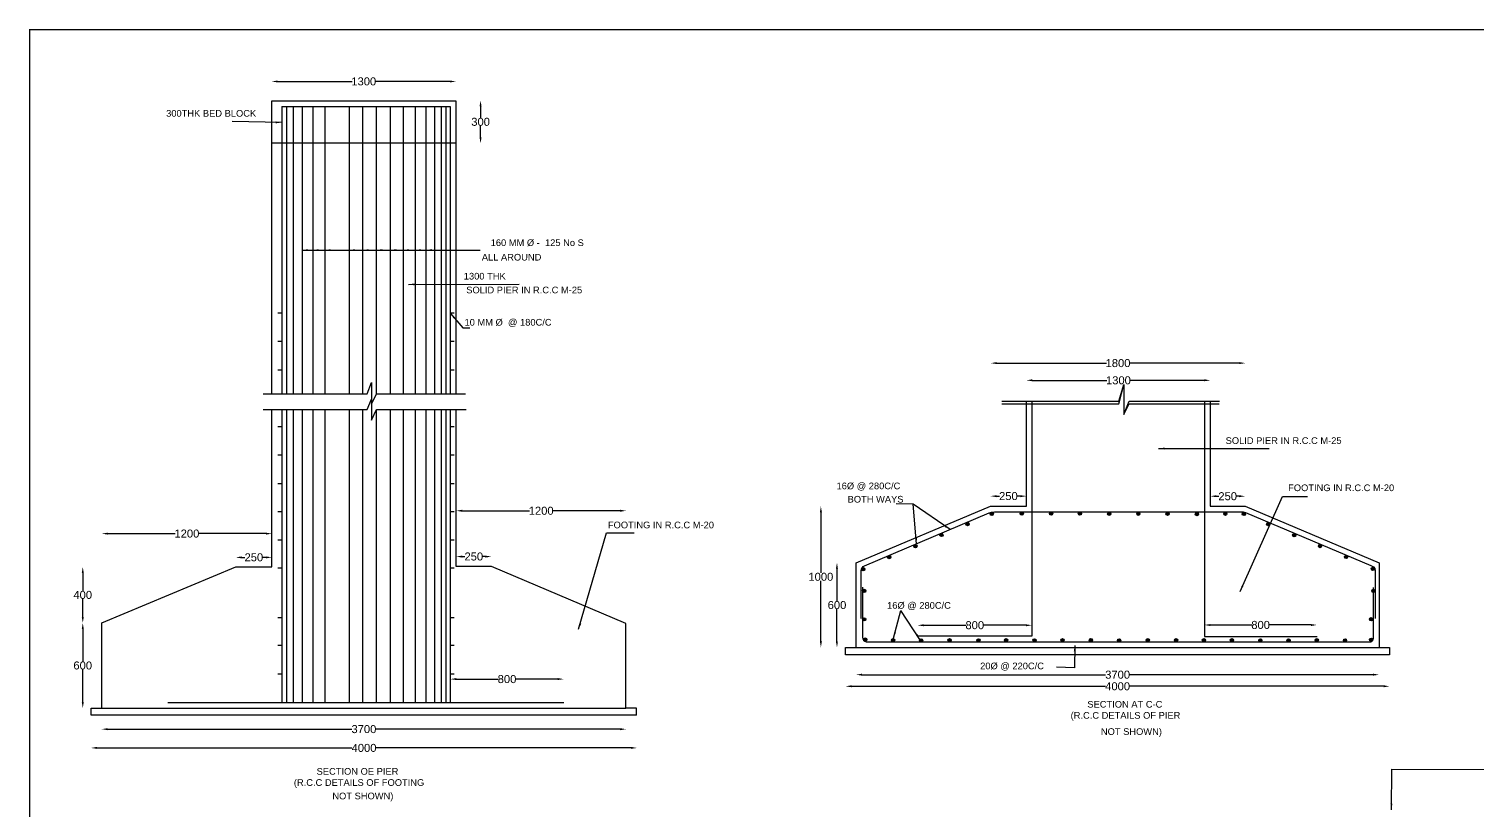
# Model space of a CAD drawing. Header units: inches. Extents: x -24493 to -7702, y 2644 to 14293.
# Drawn here: x -24493 to -13636, y 8438 to 14293 of the extents above; entities that cross this region are included whole.
import ezdxf

# ---------------------------------------------------------------- set-up
doc = ezdxf.new("R2010")
doc.units = ezdxf.units.IN
doc.header["$MEASUREMENT"] = 0
doc.styles.get("Standard").update_dxf_attribs({"font": 'arial.ttf'})
doc.dimstyles.new('ST100', dxfattribs={"dimtxt": 60, "dimasz": 45, "dimexe": 0, "dimexo": 10, "dimgap": 0.09, "dimtad": 0, "dimtih": 1, "dimtoh": 1, "dimdec": 0, "dimzin": 0, "dimdsep": 46, "dimtxsty": 'Standard', "dimcen": 0, "dimse1": 1, "dimse2": 1, "dimadec": 0, "dimazin": 0, "dimtfac": 1, "dimtdec": 0, "dimtofl": 0, "dimtmove": 0, "dimatfit": 3, "dimfxl": 50, "dimtolj": 1, "dimtzin": 0, "dimarcsym": 0})

# ---------------------------------------------------------------- blocks, each defined once
blk = doc.blocks.new('*D5')
at = {"color": 0, "lineweight": -2, "transparency": 16777216}
for p, q in [((-22628, 13900), (-22069, 13900)), ((-21337, 13900), (-21896, 13900))]:
    blk.add_line(p, q, dxfattribs=at)
at = {"color": 0, "transparency": 16777216}
for points in [[(-22628, 13907), (-22628, 13892), (-22673, 13900)], [(-21337, 13907), (-21337, 13892), (-21292, 13900)]]:
    blk.add_solid(points, dxfattribs=at)
at = {"layer": 'Defpoints', "color": 0, "transparency": 16777216}
for p in [(-21292, 13900), (-22673, 13754), (-21292, 13754)]:
    blk.add_point(p, dxfattribs=at)
at = {"color": 0, "transparency": 16777216, "insert": (-21983, 13900), "char_height": 60, "attachment_point": 5}
blk.add_mtext('\\A1;1300', dxfattribs=at)
blk = doc.blocks.new('*D6')
at = {"color": 0, "lineweight": -2, "transparency": 16777216}
for p, q in [((-21107, 13713), (-21107, 13627)), ((-21107, 13481), (-21107, 13566))]:
    blk.add_line(p, q, dxfattribs=at)
at = {"color": 0, "transparency": 16777216}
for points in [[(-21115, 13713), (-21100, 13713), (-21107, 13758)], [(-21115, 13481), (-21100, 13481), (-21107, 13436)]]:
    blk.add_solid(points, dxfattribs=at)
at = {"layer": 'Defpoints', "color": 0, "transparency": 16777216}
for p in [(-21104, 13758), (-21107, 13436), (-21104, 13436)]:
    blk.add_point(p, dxfattribs=at)
at = {"color": 0, "transparency": 16777216, "insert": (-21107, 13597), "char_height": 60, "attachment_point": 5}
blk.add_mtext('\\A1;300', dxfattribs=at)
blk = doc.blocks.new('*D7')
at = {"color": 0, "lineweight": -2, "transparency": 16777216}
for p, q in [((-23902, 10510), (-23396, 10510)), ((-22717, 10510), (-23222, 10510))]:
    blk.add_line(p, q, dxfattribs=at)
at = {"color": 0, "transparency": 16777216}
for points in [[(-23902, 10517), (-23902, 10502), (-23947, 10510)], [(-22717, 10517), (-22717, 10502), (-22672, 10510)]]:
    blk.add_solid(points, dxfattribs=at)
at = {"layer": 'Defpoints', "color": 0, "transparency": 16777216}
for p in [(-23947, 10510), (-22672, 10510), (-22672, 10510)]:
    blk.add_point(p, dxfattribs=at)
at = {"color": 0, "transparency": 16777216, "insert": (-23309, 10510), "char_height": 60, "attachment_point": 5}
blk.add_mtext('\\A1;1200', dxfattribs=at)
blk = doc.blocks.new('*D8')
at = {"color": 0, "lineweight": -2, "transparency": 16777216}
for p, q in [((-24090, 10215), (-24090, 10081)), ((-24090, 9885), (-24090, 10020))]:
    blk.add_line(p, q, dxfattribs=at)
at = {"color": 0, "transparency": 16777216}
for points in [[(-24097, 10215), (-24082, 10215), (-24090, 10260)], [(-24097, 9885), (-24082, 9885), (-24090, 9840)]]:
    blk.add_solid(points, dxfattribs=at)
at = {"layer": 'Defpoints', "color": 0, "transparency": 16777216}
for p in [(-24091, 10260), (-24091, 9840), (-24090, 9840)]:
    blk.add_point(p, dxfattribs=at)
at = {"color": 0, "transparency": 16777216, "insert": (-24090, 10050), "char_height": 60, "attachment_point": 5}
blk.add_mtext('\\A1;400', dxfattribs=at)
blk = doc.blocks.new('*D9')
at = {"color": 0, "lineweight": -2, "transparency": 16777216}
for p, q in [((-24090, 9795), (-24090, 9552)), ((-24090, 9247), (-24090, 9490))]:
    blk.add_line(p, q, dxfattribs=at)
at = {"color": 0, "transparency": 16777216}
for points in [[(-24097, 9795), (-24082, 9795), (-24090, 9840)], [(-24097, 9247), (-24082, 9247), (-24090, 9202)]]:
    blk.add_solid(points, dxfattribs=at)
at = {"layer": 'Defpoints', "color": 0, "transparency": 16777216}
for p in [(-24090, 9840), (-24090, 9202), (-24090, 9202)]:
    blk.add_point(p, dxfattribs=at)
at = {"color": 0, "transparency": 16777216, "insert": (-24090, 9521), "char_height": 60, "attachment_point": 5}
blk.add_mtext('\\A1;600', dxfattribs=at)
blk = doc.blocks.new('*D10')
at = {"color": 0, "lineweight": -2, "transparency": 16777216}
for p, q in [((-21289, 9419), (-20975, 9419)), ((-20529, 9419), (-20843, 9419))]:
    blk.add_line(p, q, dxfattribs=at)
at = {"color": 0, "transparency": 16777216}
for points in [[(-21289, 9427), (-21289, 9412), (-21334, 9419)], [(-20529, 9427), (-20529, 9412), (-20484, 9419)]]:
    blk.add_solid(points, dxfattribs=at)
at = {"layer": 'Defpoints', "color": 0, "transparency": 16777216}
for p in [(-21334, 9419), (-21334, 9244), (-20484, 9244)]:
    blk.add_point(p, dxfattribs=at)
at = {"color": 0, "transparency": 16777216, "insert": (-20909, 9419), "char_height": 60, "attachment_point": 5}
blk.add_mtext('\\A1;800', dxfattribs=at)
blk = doc.blocks.new('*D11')
at = {"color": 0, "lineweight": -2, "transparency": 16777216}
for p, q in [((-21245, 10338), (-21225, 10338)), ((-21071, 10338), (-21091, 10338))]:
    blk.add_line(p, q, dxfattribs=at)
at = {"color": 0, "transparency": 16777216}
for points in [[(-21245, 10345), (-21245, 10330), (-21290, 10338)], [(-21071, 10345), (-21071, 10330), (-21026, 10338)]]:
    blk.add_solid(points, dxfattribs=at)
at = {"layer": 'Defpoints', "color": 0, "transparency": 16777216}
for p in [(-21026, 10338), (-21290, 10263), (-21026, 10263)]:
    blk.add_point(p, dxfattribs=at)
at = {"color": 0, "transparency": 16777216, "insert": (-21158, 10338), "char_height": 60, "attachment_point": 5}
blk.add_mtext('\\A1;250', dxfattribs=at)
blk = doc.blocks.new('*D12')
at = {"color": 0, "lineweight": -2, "transparency": 16777216}
for p, q in [((-21245, 10681), (-20740, 10681)), ((-20061, 10681), (-20566, 10681))]:
    blk.add_line(p, q, dxfattribs=at)
at = {"color": 0, "transparency": 16777216}
for points in [[(-21245, 10689), (-21245, 10674), (-21290, 10681)], [(-20061, 10689), (-20061, 10674), (-20016, 10681)]]:
    blk.add_solid(points, dxfattribs=at)
at = {"layer": 'Defpoints', "color": 0, "transparency": 16777216}
for p in [(-21290, 10683), (-20016, 10683), (-20016, 10681)]:
    blk.add_point(p, dxfattribs=at)
at = {"color": 0, "transparency": 16777216, "insert": (-20653, 10681), "char_height": 60, "attachment_point": 5}
blk.add_mtext('\\A1;1200', dxfattribs=at)
blk = doc.blocks.new('*D13')
at = {"color": 0, "lineweight": -2, "transparency": 16777216}
for p, q in [((-22898, 10332), (-22874, 10332)), ((-22717, 10332), (-22740, 10332))]:
    blk.add_line(p, q, dxfattribs=at)
at = {"color": 0, "transparency": 16777216}
for points in [[(-22898, 10339), (-22898, 10324), (-22943, 10332)], [(-22717, 10339), (-22717, 10324), (-22672, 10332)]]:
    blk.add_solid(points, dxfattribs=at)
at = {"layer": 'Defpoints', "color": 0, "transparency": 16777216}
for p in [(-22672, 10332), (-22943, 10260), (-22672, 10260)]:
    blk.add_point(p, dxfattribs=at)
at = {"color": 0, "transparency": 16777216, "insert": (-22807, 10332), "char_height": 60, "attachment_point": 5}
blk.add_mtext('\\A1;250', dxfattribs=at)
blk = doc.blocks.new('*D14')
at = {"color": 0, "lineweight": -2, "transparency": 16777216}
for p, q in [((-23903, 9044), (-22072, 9044)), ((-20061, 9044), (-21893, 9044))]:
    blk.add_line(p, q, dxfattribs=at)
at = {"color": 0, "transparency": 16777216}
for points in [[(-23903, 9051), (-23903, 9036), (-23948, 9044)], [(-20061, 9051), (-20061, 9036), (-20016, 9044)]]:
    blk.add_solid(points, dxfattribs=at)
at = {"layer": 'Defpoints', "color": 0, "transparency": 16777216}
for p in [(-23948, 9041), (-20016, 9044), (-20016, 9041)]:
    blk.add_point(p, dxfattribs=at)
at = {"color": 0, "transparency": 16777216, "insert": (-21982, 9044), "char_height": 60, "attachment_point": 5}
blk.add_mtext('\\A1;3700', dxfattribs=at)
blk = doc.blocks.new('*D15')
at = {"color": 0, "lineweight": -2, "transparency": 16777216}
for p, q in [((-23983, 8903), (-22072, 8903)), ((-19980, 8903), (-21891, 8903))]:
    blk.add_line(p, q, dxfattribs=at)
at = {"color": 0, "transparency": 16777216}
for points in [[(-23983, 8911), (-23983, 8896), (-24028, 8903)], [(-19980, 8911), (-19980, 8896), (-19935, 8903)]]:
    blk.add_solid(points, dxfattribs=at)
at = {"layer": 'Defpoints', "color": 0, "transparency": 16777216}
for p in [(-24028, 8905), (-19935, 8905), (-19935, 8903)]:
    blk.add_point(p, dxfattribs=at)
at = {"color": 0, "transparency": 16777216, "insert": (-21981, 8903), "char_height": 60, "attachment_point": 5}
blk.add_mtext('\\A1;4000', dxfattribs=at)
blk = doc.blocks.new('*D16')
at = {"color": 0, "lineweight": -2, "transparency": 16777216}
for p, q in [((-18435, 10247), (-18435, 10004)), ((-18435, 9701), (-18435, 9943))]:
    blk.add_line(p, q, dxfattribs=at)
at = {"color": 0, "transparency": 16777216}
for points in [[(-18443, 10247), (-18428, 10247), (-18435, 10292)], [(-18443, 9701), (-18428, 9701), (-18435, 9656)]]:
    blk.add_solid(points, dxfattribs=at)
at = {"layer": 'Defpoints', "color": 0, "transparency": 16777216}
for p in [(-18435, 10292), (-18371, 10292), (-18371, 9656)]:
    blk.add_point(p, dxfattribs=at)
at = {"color": 0, "transparency": 16777216, "insert": (-18435, 9974), "char_height": 60, "attachment_point": 5}
blk.add_mtext('\\A1;600', dxfattribs=at)
blk = doc.blocks.new('*D17')
at = {"color": 0, "lineweight": -2, "transparency": 16777216}
for p, q in [((-18556, 10670), (-18556, 10217)), ((-18556, 9702), (-18556, 10155))]:
    blk.add_line(p, q, dxfattribs=at)
at = {"color": 0, "transparency": 16777216}
for points in [[(-18563, 10670), (-18548, 10670), (-18556, 10715)], [(-18563, 9702), (-18548, 9702), (-18556, 9657)]]:
    blk.add_solid(points, dxfattribs=at)
at = {"layer": 'Defpoints', "color": 0, "transparency": 16777216}
for p in [(-18558, 10715), (-18556, 10715), (-18558, 9657)]:
    blk.add_point(p, dxfattribs=at)
at = {"color": 0, "transparency": 16777216, "insert": (-18556, 10186), "char_height": 60, "attachment_point": 5}
blk.add_mtext('\\A1;1000', dxfattribs=at)
blk = doc.blocks.new('*D18')
at = {"color": 0, "lineweight": -2, "transparency": 16777216}
for p, q in [((-17785, 9823), (-17468, 9823)), ((-17019, 9823), (-17336, 9823))]:
    blk.add_line(p, q, dxfattribs=at)
at = {"color": 0, "transparency": 16777216}
for points in [[(-17785, 9830), (-17785, 9815), (-17830, 9823)], [(-17019, 9830), (-17019, 9815), (-16974, 9823)]]:
    blk.add_solid(points, dxfattribs=at)
at = {"layer": 'Defpoints', "color": 0, "transparency": 16777216}
for p in [(-17830, 9823), (-17830, 9740), (-16974, 9740)]:
    blk.add_point(p, dxfattribs=at)
at = {"color": 0, "transparency": 16777216, "insert": (-17402, 9823), "char_height": 60, "attachment_point": 5}
blk.add_mtext('\\A1;800', dxfattribs=at)
blk = doc.blocks.new('*D19')
at = {"color": 0, "lineweight": -2, "transparency": 16777216}
for p, q in [((-15591, 10790), (-15572, 10790)), ((-15420, 10790), (-15439, 10790))]:
    blk.add_line(p, q, dxfattribs=at)
at = {"color": 0, "transparency": 16777216}
for points in [[(-15591, 10798), (-15591, 10783), (-15636, 10790)], [(-15420, 10798), (-15420, 10783), (-15375, 10790)]]:
    blk.add_solid(points, dxfattribs=at)
at = {"layer": 'Defpoints', "color": 0, "transparency": 16777216}
for p in [(-15375, 10790), (-15636, 10716), (-15375, 10716)]:
    blk.add_point(p, dxfattribs=at)
at = {"color": 0, "transparency": 16777216, "insert": (-15506, 10790), "char_height": 60, "attachment_point": 5}
blk.add_mtext('\\A1;250', dxfattribs=at)
blk = doc.blocks.new('*D20')
at = {"color": 0, "lineweight": -2, "transparency": 16777216}
for p, q in [((-17239, 10791), (-17216, 10791)), ((-17060, 10791), (-17083, 10791))]:
    blk.add_line(p, q, dxfattribs=at)
at = {"color": 0, "transparency": 16777216}
for points in [[(-17239, 10798), (-17239, 10783), (-17284, 10791)], [(-17060, 10798), (-17060, 10783), (-17015, 10791)]]:
    blk.add_solid(points, dxfattribs=at)
at = {"layer": 'Defpoints', "color": 0, "transparency": 16777216}
for p in [(-17284, 10791), (-17284, 10715), (-17015, 10715)]:
    blk.add_point(p, dxfattribs=at)
at = {"color": 0, "transparency": 16777216, "insert": (-17150, 10791), "char_height": 60, "attachment_point": 5}
blk.add_mtext('\\A1;250', dxfattribs=at)
blk = doc.blocks.new('*D21')
at = {"color": 0, "lineweight": -2, "transparency": 16777216}
for p, q in [((-16970, 11659), (-16412, 11659)), ((-15681, 11659), (-16239, 11659))]:
    blk.add_line(p, q, dxfattribs=at)
at = {"color": 0, "transparency": 16777216}
for points in [[(-16970, 11667), (-16970, 11652), (-17015, 11659)], [(-15681, 11667), (-15681, 11652), (-15636, 11659)]]:
    blk.add_solid(points, dxfattribs=at)
at = {"layer": 'Defpoints', "color": 0, "transparency": 16777216}
for p in [(-15636, 11659), (-17015, 11503), (-15636, 11504)]:
    blk.add_point(p, dxfattribs=at)
at = {"color": 0, "transparency": 16777216, "insert": (-16325, 11659), "char_height": 60, "attachment_point": 5}
blk.add_mtext('\\A1;1300', dxfattribs=at)
blk = doc.blocks.new('*D22')
at = {"color": 0, "lineweight": -2, "transparency": 16777216}
for p, q in [((-17237, 11788), (-16415, 11788)), ((-15419, 11788), (-16241, 11788))]:
    blk.add_line(p, q, dxfattribs=at)
at = {"color": 0, "transparency": 16777216}
for points in [[(-17237, 11796), (-17237, 11781), (-17282, 11788)], [(-15419, 11796), (-15419, 11781), (-15374, 11788)]]:
    blk.add_solid(points, dxfattribs=at)
at = {"layer": 'Defpoints', "color": 0, "transparency": 16777216}
for p in [(-17282, 11790), (-15374, 11790), (-15374, 11788)]:
    blk.add_point(p, dxfattribs=at)
at = {"color": 0, "transparency": 16777216, "insert": (-16328, 11788), "char_height": 60, "attachment_point": 5}
blk.add_mtext('\\A1;1800', dxfattribs=at)
blk = doc.blocks.new('*D23')
at = {"color": 0, "lineweight": -2, "transparency": 16777216}
for p, q in [((-18247, 9452), (-16421, 9452)), ((-14416, 9452), (-16242, 9452))]:
    blk.add_line(p, q, dxfattribs=at)
at = {"color": 0, "transparency": 16777216}
for points in [[(-18247, 9460), (-18247, 9445), (-18292, 9452)], [(-14416, 9460), (-14416, 9445), (-14371, 9452)]]:
    blk.add_solid(points, dxfattribs=at)
at = {"layer": 'Defpoints', "color": 0, "transparency": 16777216}
for p in [(-18292, 9451), (-14371, 9452), (-14371, 9451)]:
    blk.add_point(p, dxfattribs=at)
at = {"color": 0, "transparency": 16777216, "insert": (-16331, 9452), "char_height": 60, "attachment_point": 5}
blk.add_mtext('\\A1;3700', dxfattribs=at)
blk = doc.blocks.new('*D24')
at = {"color": 0, "lineweight": -2, "transparency": 16777216}
for p, q in [((-18326, 9365), (-16422, 9365)), ((-14337, 9365), (-16241, 9365))]:
    blk.add_line(p, q, dxfattribs=at)
at = {"color": 0, "transparency": 16777216}
for points in [[(-18326, 9373), (-18326, 9358), (-18371, 9365)], [(-14337, 9373), (-14337, 9358), (-14292, 9365)]]:
    blk.add_solid(points, dxfattribs=at)
at = {"layer": 'Defpoints', "color": 0, "transparency": 16777216}
for p in [(-18371, 9361), (-14292, 9365), (-14292, 9361)]:
    blk.add_point(p, dxfattribs=at)
at = {"color": 0, "transparency": 16777216, "insert": (-16331, 9365), "char_height": 60, "attachment_point": 5}
blk.add_mtext('\\A1;4000', dxfattribs=at)
blk = doc.blocks.new('*D25')
at = {"color": 0, "lineweight": -2, "transparency": 16777216}
for p, q in [((-15635, 9825), (-15325, 9825)), ((-14882, 9825), (-15192, 9825))]:
    blk.add_line(p, q, dxfattribs=at)
at = {"color": 0, "transparency": 16777216}
for points in [[(-15635, 9832), (-15635, 9817), (-15680, 9825)], [(-14882, 9832), (-14882, 9817), (-14837, 9825)]]:
    blk.add_solid(points, dxfattribs=at)
at = {"layer": 'Defpoints', "color": 0, "transparency": 16777216}
for p in [(-15680, 9824), (-14837, 9825), (-14837, 9824)]:
    blk.add_point(p, dxfattribs=at)
at = {"color": 0, "transparency": 16777216, "insert": (-15259, 9825), "char_height": 60, "attachment_point": 5}
blk.add_mtext('\\A1;800', dxfattribs=at)

msp = doc.modelspace()

# ---------------------------------------------------------------- hatches: boundary and pattern name
h = msp.add_hatch(color=256)
edge = h.paths.add_edge_path()
edge.add_arc((-17274.3, 10657.9), 12.3, 0, 360)
h = msp.add_hatch(color=256)
edge = h.paths.add_edge_path()
edge.add_arc((-17049.4, 10660), 12.3, 0, 360)
h = msp.add_hatch(color=256)
edge = h.paths.add_edge_path()
edge.add_arc((-16829.5, 10660.4), 12.3, 0, 360)
h = msp.add_hatch(color=256)
edge = h.paths.add_edge_path()
edge.add_arc((-16613.8, 10660.4), 12.3, 0, 360)
h = msp.add_hatch(color=256)
edge = h.paths.add_edge_path()
edge.add_arc((-16393.6, 10658.4), 12.3, 0, 360)
h = msp.add_hatch(color=256)
edge = h.paths.add_edge_path()
edge.add_arc((-16175.8, 10658.4), 12.3, 0, 360)
h = msp.add_hatch(color=256)
edge = h.paths.add_edge_path()
edge.add_arc((-15956.7, 10658.4), 12.3, 0, 360)
h = msp.add_hatch(color=256)
edge = h.paths.add_edge_path()
edge.add_arc((-15736.8, 10656.3), 12.3, 0, 360)
h = msp.add_hatch(color=256)
edge = h.paths.add_edge_path()
edge.add_arc((-15523.3, 10658.5), 12.3, 0, 360)
h = msp.add_hatch(color=256)
edge = h.paths.add_edge_path()
edge.add_arc((-15385, 10656.9), 12.3, 0, 360)
h = msp.add_hatch(color=256)
edge = h.paths.add_edge_path()
edge.add_arc((-17456.5, 10581.6), 12.3, 0, 360)
h = msp.add_hatch(color=256)
edge = h.paths.add_edge_path()
edge.add_arc((-15202, 10580.9), 12.3, 0, 360)
h = msp.add_hatch(color=256)
edge = h.paths.add_edge_path()
edge.add_arc((-17847.4, 10415.7), 12.3, 0, 360)
h = msp.add_hatch(color=256)
edge = h.paths.add_edge_path()
edge.add_arc((-17651.7, 10499.5), 12.3, 0, 360)
h = msp.add_hatch(color=256)
edge = h.paths.add_edge_path()
edge.add_arc((-15007.3, 10497.7), 12.3, 0, 360)
h = msp.add_hatch(color=256)
edge = h.paths.add_edge_path()
edge.add_arc((-14813.8, 10416.8), 12.3, 0, 360)
h = msp.add_hatch(color=256)
edge = h.paths.add_edge_path()
edge.add_arc((-18043.3, 10333.7), 12.3, 0, 360)
h = msp.add_hatch(color=256)
edge = h.paths.add_edge_path()
edge.add_arc((-14618.4, 10334.6), 12.3, 0, 360)
h = msp.add_hatch(color=256)
edge = h.paths.add_edge_path()
edge.add_arc((-18238.4, 10243.2), 12.3, 0, 360)
h = msp.add_hatch(color=256)
edge = h.paths.add_edge_path()
edge.add_arc((-14417.5, 10245.1), 12.3, 0, 360)
h = msp.add_hatch(color=256)
edge = h.paths.add_edge_path()
edge.add_arc((-18231, 10080.6), 12.3, 0, 360)
h = msp.add_hatch(color=256)
edge = h.paths.add_edge_path()
edge.add_arc((-14413, 10080.5), 12.3, 0, 360)
h = msp.add_hatch(color=256)
edge = h.paths.add_edge_path()
edge.add_arc((-14430.4, 9868.2), 12.3, 0, 360)
h = msp.add_hatch(color=256)
edge = h.paths.add_edge_path()
edge.add_arc((-18231, 9867.4), 12.3, 0, 360)
h = msp.add_hatch(color=256)
edge = h.paths.add_edge_path()
edge.add_arc((-18223.1, 9716), 12.3, 0, 360)
h = msp.add_hatch(color=256)
edge = h.paths.add_edge_path()
edge.add_arc((-18014.4, 9710.8), 12.3, 0, 360)
h = msp.add_hatch(color=256)
edge = h.paths.add_edge_path()
edge.add_arc((-17803.9, 9709.8), 12.3, 0, 360)
h = msp.add_hatch(color=256)
edge = h.paths.add_edge_path()
edge.add_arc((-17590.7, 9710.4), 12.3, 0, 360)
h = msp.add_hatch(color=256)
edge = h.paths.add_edge_path()
edge.add_arc((-17374.9, 9710), 12.3, 0, 360)
h = msp.add_hatch(color=256)
edge = h.paths.add_edge_path()
edge.add_arc((-17167.2, 9710.4), 12.3, 0, 360)
h = msp.add_hatch(color=256)
edge = h.paths.add_edge_path()
edge.add_arc((-16953.3, 9710), 12.3, 0, 360)
h = msp.add_hatch(color=256)
edge = h.paths.add_edge_path()
edge.add_arc((-16744.3, 9710.7), 12.3, 0, 360)
h = msp.add_hatch(color=256)
edge = h.paths.add_edge_path()
edge.add_arc((-16531.1, 9711.6), 12.3, 0, 360)
h = msp.add_hatch(color=256)
edge = h.paths.add_edge_path()
edge.add_arc((-16320.3, 9709.8), 12.3, 0, 360)
h = msp.add_hatch(color=256)
edge = h.paths.add_edge_path()
edge.add_arc((-16105.4, 9710.7), 12.3, 0, 360)
h = msp.add_hatch(color=256)
edge = h.paths.add_edge_path()
edge.add_arc((-15893, 9710.4), 12.3, 0, 360)
h = msp.add_hatch(color=256)
edge = h.paths.add_edge_path()
edge.add_arc((-15683.7, 9710.2), 12.3, 0, 360)
h = msp.add_hatch(color=256)
edge = h.paths.add_edge_path()
edge.add_arc((-15474.1, 9710.6), 12.3, 0, 360)
h = msp.add_hatch(color=256)
edge = h.paths.add_edge_path()
edge.add_arc((-15261, 9709.3), 12.3, 0, 360)
h = msp.add_hatch(color=256)
edge = h.paths.add_edge_path()
edge.add_arc((-15049.7, 9709.5), 12.3, 0, 360)
h = msp.add_hatch(color=256)
edge = h.paths.add_edge_path()
edge.add_arc((-14837.6, 9711), 12.3, 0, 360)
h = msp.add_hatch(color=256)
edge = h.paths.add_edge_path()
edge.add_arc((-14626.1, 9709.5), 12.3, 0, 360)
h = msp.add_hatch(color=256)
edge = h.paths.add_edge_path()
edge.add_arc((-14431.1, 9715), 12.3, 0, 360)

# ---------------------------------------------------------------- linework, layer by layer
at = {"const_width": 10}
msp.add_lwpolyline([(-24488.2, 14288.4), (-7706.6, 14288.4), (-7706.6, 2648.7), (-24488.2, 2648.7)], close=True, dxfattribs=at)
for points in [[(-22672.9, 11556.1), (-22672.9, 13754.3)], [(-22671.2, 13754.3), (-21292.1, 13754.3), (-21292.1, 13437.7), (-21292.1, 11557.9)], [(-22598.3, 13713.1), (-21334.3, 13713.1)], [(-22598.3, 13713.1), (-22598.3, 11557.1)], [(-22562.6, 13713.1), (-22562.6, 11557.1)], [(-22511.5, 13713.1), (-22511.5, 11557.1)], [(-22446, 13713.1), (-22446, 11557.1)], [(-22365.2, 13713.1), (-22365.2, 11557.1)], [(-22276.1, 13713.1), (-22276.1, 11557.1)], [(-22093.5, 13713.1), (-22093.5, 11557.1)], [(-21991.6, 13713.1), (-21991.6, 11557.1)], [(-21889.3, 13713.1), (-21889.3, 11557.1)], [(-21783.9, 13713.1), (-21783.9, 11557.1)], [(-21688.5, 13713.1), (-21688.5, 11557.1)], [(-21598.1, 13713.1), (-21598.1, 11557.1)], [(-21516.9, 13713.1), (-21516.9, 11557.1)], [(-21452.6, 13713.1), (-21452.6, 11557.1)], [(-21401.7, 13713.1), (-21401.7, 11557.1)], [(-21367, 13713.1), (-21367, 11557.1)], [(-21334.3, 13713.1), (-21334.3, 11557.1)], [(-21292.1, 13437.7), (-22672.9, 13437.7)], [(-22598.3, 12161.9), (-22626.5, 12161.9)], [(-21306.1, 12161.9), (-21334.3, 12161.9)], [(-22598.3, 11950.5), (-22626.5, 11950.5)], [(-21306.1, 11950.5), (-21334.3, 11950.5)], [(-22598.3, 11736.3), (-22626.5, 11736.3)], [(-21306.1, 11736.3), (-21334.3, 11736.3)], [(-22736.1, 11557.1), (-21957.4, 11557.1), (-21926, 11643.9), (-21926, 11481), (-21888.6, 11557.2), (-21219.3, 11557.2)], [(-17199.3, 11503.6), (-16321.9, 11503.6), (-16284.5, 11627.5), (-16284.5, 11403.9), (-16244.7, 11504), (-15567.9, 11504)], [(-17198.9, 11483.5), (-16321.2, 11483.5), (-16284.5, 11627.5), (-16284.5, 11403.9), (-16243.8, 11483.8), (-15569.1, 11483.8)], [(-22737.2, 11441.1), (-21957.3, 11441.1), (-21926, 11518.8), (-21926, 11481), (-21926, 11360), (-21888.4, 11441.3), (-21215.9, 11441.3)], [(-19937.1, 9148.6), (-24026.9, 9148.6), (-24026.9, 9202), (-23946, 9202), (-23946, 9842), (-22942.7, 10260.2), (-22671.5, 10260.2), (-22671.5, 11441.1)], [(-22598.3, 11441.1), (-22598.3, 9244)], [(-22562.6, 11441.1), (-22562.6, 9244)], [(-22511.5, 11441.1), (-22511.5, 9244)], [(-22446, 11441.1), (-22446, 9244)], [(-22365.2, 11441.1), (-22365.2, 9244)], [(-22276.1, 11441.1), (-22276.1, 9244)], [(-22093.5, 11441.1), (-22093.5, 9244)], [(-21991.6, 11441.1), (-21991.6, 9244)], [(-21889.3, 11441.1), (-21889.3, 9244)], [(-21783.9, 11441.1), (-21783.9, 9244)], [(-21688.5, 11441.1), (-21688.5, 9244)], [(-21598.1, 11441.1), (-21598.1, 9244)], [(-21516.9, 11441.1), (-21516.9, 9244)], [(-21452.6, 11441.1), (-21452.6, 9244)], [(-21401.7, 11441.1), (-21401.7, 9244)], [(-21367, 11441.1), (-21367, 9244)], [(-21334.3, 11441.1), (-21334.3, 9244)], [(-19937.1, 9148.6), (-19937.1, 9202.2), (-20017.8, 9202.2), (-20017.8, 9836.5), (-21025.6, 10263), (-21290, 10263), (-21290, 11441.3)], [(-15636, 11504), (-15636, 10715.8), (-15375.4, 10715.8), (-14370.7, 10290.3), (-14370.7, 9655.7), (-14292, 9655.7), (-14292, 9602.1), (-18370.1, 9602.1), (-18370.8, 9655.6)], [(-18370.8, 9655.6), (-18290.3, 9655.6), (-18290.3, 10290.7), (-17284.4, 10715), (-17014.9, 10715), (-17014.9, 11503.3)], [(-16974, 11503.6), (-16974, 9739.9), (-17829.9, 9739.9)], [(-15680.4, 11504), (-15680.4, 9739.7), (-14834.4, 9739.7)], [(-22598.3, 11309.8), (-22626.5, 11309.8)], [(-21306.1, 11309.8), (-21334.3, 11309.8)], [(-22598.3, 11099.3), (-22626.5, 11099.3)], [(-21306.1, 11099.3), (-21334.3, 11099.3)], [(-22598.3, 10883.7), (-22626.5, 10883.7)], [(-21306.1, 10883.7), (-21334.3, 10883.7)], [(-22598.3, 10674), (-22626.5, 10674)], [(-21306.1, 10674), (-21334.3, 10674)], [(-22598.3, 10460.9), (-22626.5, 10460.9)], [(-21306.1, 10460.9), (-21334.3, 10460.9)], [(-22598.3, 10250.3), (-22626.5, 10250.3)], [(-21306.1, 10250.3), (-21334.3, 10250.3)], [(-22598.3, 9879.6), (-22626.5, 9879.6)], [(-21306.1, 9879.6), (-21334.3, 9879.6)], [(-22598.3, 9669.9), (-22626.5, 9669.9)], [(-21306.1, 9669.9), (-21334.3, 9669.9)], [(-18290.3, 9655.6), (-14370.7, 9655.6)], [(-22598.3, 9457.1), (-22626.5, 9457.1)], [(-21306.1, 9457.1), (-21334.3, 9457.1)], [(-23450.8, 9244), (-20483.7, 9244)], [(-23946, 9202), (-20017.8, 9202)]]:
    msp.add_lwpolyline(points)
for points in [[(-18254.3, 9872.5), (-18254.3, 10230.8, -0.3045016), (-18228.2, 10269.6), (-17293.5, 10664.9), (-17275.6, 10671), (-17254.8, 10673.8), (-15406.7, 10673.8), (-15389, 10672.9), (-15373.5, 10668.4), (-14432.1, 10270.7), (-14412.3, 10260.2), (-14402.9, 10248.8), (-14399.2, 10233.7), (-14399.2, 9873.2)], [(-18242.6, 10109.5), (-18242.6, 9733.9, 0.3161017), (-18217, 9697.5), (-14441.9, 9697.5, 0.3827762), (-14413, 9723.4), (-14413, 10107)]]:
    msp.add_lwpolyline(points, format="xyb")
for centre in [(-17274.3, 10657.9), (-17049.4, 10660), (-16829.5, 10660.4), (-16613.8, 10660.4), (-16393.6, 10658.4), (-16175.8, 10658.4), (-15956.7, 10658.4), (-15736.8, 10656.3), (-15523.3, 10658.5), (-15385, 10656.9), (-17456.5, 10581.6), (-15202, 10580.9), (-17847.4, 10415.7), (-17651.7, 10499.5), (-15007.3, 10497.7), (-14813.8, 10416.8), (-18043.3, 10333.7), (-14618.4, 10334.6), (-18238.4, 10243.2), (-14417.5, 10245.1), (-18231, 10080.6), (-14413, 10080.5), (-14430.4, 9868.2), (-18231, 9867.4), (-18223.1, 9716), (-18014.4, 9710.8), (-17803.9, 9709.8), (-17590.7, 9710.4), (-17374.9, 9710), (-17167.2, 9710.4), (-16953.3, 9710), (-16744.3, 9710.7), (-16531.1, 9711.6), (-16320.3, 9709.8), (-16105.4, 9710.7), (-15893, 9710.4), (-15683.7, 9710.2), (-15474.1, 9710.6), (-15261, 9709.3), (-15049.7, 9709.5), (-14837.6, 9711), (-14626.1, 9709.5), (-14431.1, 9715)]:
    msp.add_circle(centre, 12.3)

# ---------------------------------------------------------------- texts
for s, p in [('  300THK BED BLOCK', (-23503.6, 13635.8)), ('   160 MM Ø -  125 No S', (-21089.7, 12665.9)), ('    ALL AROUND', (-21175.5, 12557.2)), ('    1300 THK', (-21310.7, 12414.9)), ('     SOLID PIER IN R.C.C M-25', (-21311.7, 12311.4)), ('   10 MM Ø  @ 180C/C ', (-21285.9, 12069.5)), (' SOLID PIER IN R.C.C M-25', (-15540.6, 11182.3)), ('  16Ø @ 280C/C ', (-18477.3, 10842.6)), ('               FOOTING IN R.C.C M-20', (-15343.8, 10828.4)), ('        BOTH WAYS', (-18510.7, 10742.7)), (' FOOTING IN R.C.C M-20', (-20172.1, 10549.7)), ('    16Ø @ 280C/C', (-18137.1, 9946.5)), (' 20Ø @ 220C/C', (-17381, 9493)), (' SECTION AT C-C', (-16577.5, 9205.5)), (' (R.C.C DETAILS OF PIER', (-16702.8, 9122.1)), ('        NOT SHOWN)', (-16611.7, 9000.8)), (' SECTION OE PIER', (-22355.9, 8702.2)), (' (R.C.C DETAILS OF FOOTING', (-22526.6, 8618.8)), ('NOT SHOWN)', (-22218.7, 8517.9))]:
    msp.add_text(s, height=50).set_placement(p)

# ---------------------------------------------------------------- dimensions: what is measured, and where the dimension line sits
dim = msp.add_linear_dim(base=(-21292.1, 13899.9), p1=(-22672.9, 13754.3), p2=(-21292.1, 13754.3), text='1300', dimstyle='ST100', override={"dimtxt": 60})
dim.commit()
dim.dimension.update_dxf_attribs({"geometry": '*D5', "text_midpoint": (-21982.5, 13899.9)})
for base, p1, p2, text, picture, middle in [((-21107.1, 13435.9), (-21104.1, 13757.6), (-21104.1, 13435.9), '300', '*D6', (-21107.1, 13596.7)), ((-18555.9, 10715.4), (-18557.9, 9656.8), (-18557.9, 10715.4), '1000', '*D17', (-18555.9, 10186.1)), ((-24089.6, 9840.4), (-24090.9, 10260.4), (-24090.9, 9840.4), '400', '*D8', (-24089.6, 10050.4)), ((-18435.1, 10291.7), (-18370.8, 9655.6), (-18370.8, 10291.7), '600', '*D16', (-18435.1, 9973.7)), ((-24089.6, 9202), (-24089.6, 9840.4), (-24089.6, 9202), '600', '*D9', (-24089.6, 9521.2))]:
    dim = msp.add_linear_dim(base=base, p1=p1, p2=p2, angle=90, text=text, dimstyle='ST100')
    dim.commit()
    dim.dimension.update_dxf_attribs({"geometry": picture, "text_midpoint": middle})
for base, p1, p2, text, picture, middle in [((-15373.7, 11788.4), (-17282.2, 11789.7), (-15373.7, 11789.7), '1800', '*D22', (-16328, 11788.4)), ((-15636, 11659.3), (-17014.9, 11503.3), (-15636, 11504), '1300', '*D21', (-16325.4, 11659.3)), ((-17284.4, 10791), (-17014.9, 10715), (-17284.4, 10715), '250', '*D20', (-17149.6, 10791)), ((-15375.4, 10790), (-15636, 10715.8), (-15375.4, 10715.8), '250', '*D19', (-15505.7, 10790)), ((-20015.9, 10681.5), (-21290, 10682.8), (-20015.9, 10682.8), '1200', '*D12', (-20652.9, 10681.5)), ((-22671.5, 10509.5), (-23947, 10510.4), (-22671.5, 10510.4), '1200', '*D7', (-23309.3, 10509.5)), ((-22671.5, 10331.7), (-22942.7, 10260.2), (-22671.5, 10260.2), '250', '*D13', (-22807.1, 10331.7)), ((-21025.6, 10337.8), (-21290, 10263), (-21025.6, 10263), '250', '*D11', (-21157.8, 10337.8)), ((-17829.9, 9822.7), (-16974, 9739.9), (-17829.9, 9739.9), '800', '*D18', (-17402, 9822.7)), ((-14837, 9824.9), (-15680.4, 9824.4), (-14837, 9824.4), '800', '*D25', (-15258.7, 9824.9)), ((-21334.3, 9419.3), (-20483.7, 9244), (-21334.3, 9244), '800', '*D10', (-20909, 9419.3)), ((-14371, 9452.5), (-18291.8, 9450.9), (-14371, 9450.9), '3700', '*D23', (-16331.4, 9452.5)), ((-14291.7, 9365.3), (-18371.2, 9360.9), (-14291.7, 9360.9), '4000', '*D24', (-16331.5, 9365.3)), ((-20016.3, 9043.5), (-23948.3, 9041.3), (-20016.3, 9041.3), '3700', '*D14', (-21982.3, 9043.5)), ((-19934.8, 8903.3), (-24028.1, 8905.1), (-19934.8, 8905.1), '4000', '*D15', (-21981.5, 8903.3))]:
    dim = msp.add_linear_dim(base=base, p1=p1, p2=p2, text=text, dimstyle='ST100')
    dim.commit()
    dim.dimension.update_dxf_attribs({"geometry": picture, "text_midpoint": middle})

# ---------------------------------------------------------------- leaders
for points in [[(-22598.3, 13592.4), (-22968.5, 13598.5)], [(-22446, 12635.1), (-21109.8, 12636)], [(-22365.2, 12635.1), (-22093.5, 12635.4)], [(-22276.1, 12635.1), (-22093.5, 12635.1)], [(-22093.5, 12635.1), (-21889.3, 12635.1)], [(-21991.4, 12635.1), (-21783.9, 12635.5)], [(-21889.3, 12635.5), (-21688.5, 12635.6)], [(-21783.9, 12635.1), (-21688.5, 12635.6)], [(-21688.5, 12635.1), (-21598.1, 12635.1)], [(-21598.1, 12635.1), (-21452.6, 12635.1)], [(-21516.9, 12635.7), (-21401.7, 12635.1)], [(-21647.7, 12378.3), (-20818.4, 12379.4)], [(-21333, 12160.7), (-21240.3, 12052.2), (-21189, 12052.2)], [(-16023.3, 11147.5), (-15194.2, 11147.7)], [(-15412.9, 10076.5), (-15096, 10789.2), (-14906.6, 10787.7)], [(-17587, 10540.8), (-17864.2, 10730.3), (-17991.1, 10732.3)], [(-17838.4, 10434.4), (-17864.2, 10730.3)], [(-20372.1, 9792.8), (-20164, 10515.8), (-19955.7, 10515.8)], [(-18011.8, 9725.9), (-17957, 9933.2)], [(-17813.7, 9717.2), (-17957, 9933.2)], [(-16652.3, 9671.5), (-16653.7, 9503.5), (-16788.8, 9509)], [(-14278.8, 8439.7), (-14274.4, 8743.9), (-9229.4, 8731.3)]]:
    msp.add_leader(points, dimstyle='ST100', override={"dimgap": 0.09, "dimtad": 0})

doc.saveas('drawing.dxf')
